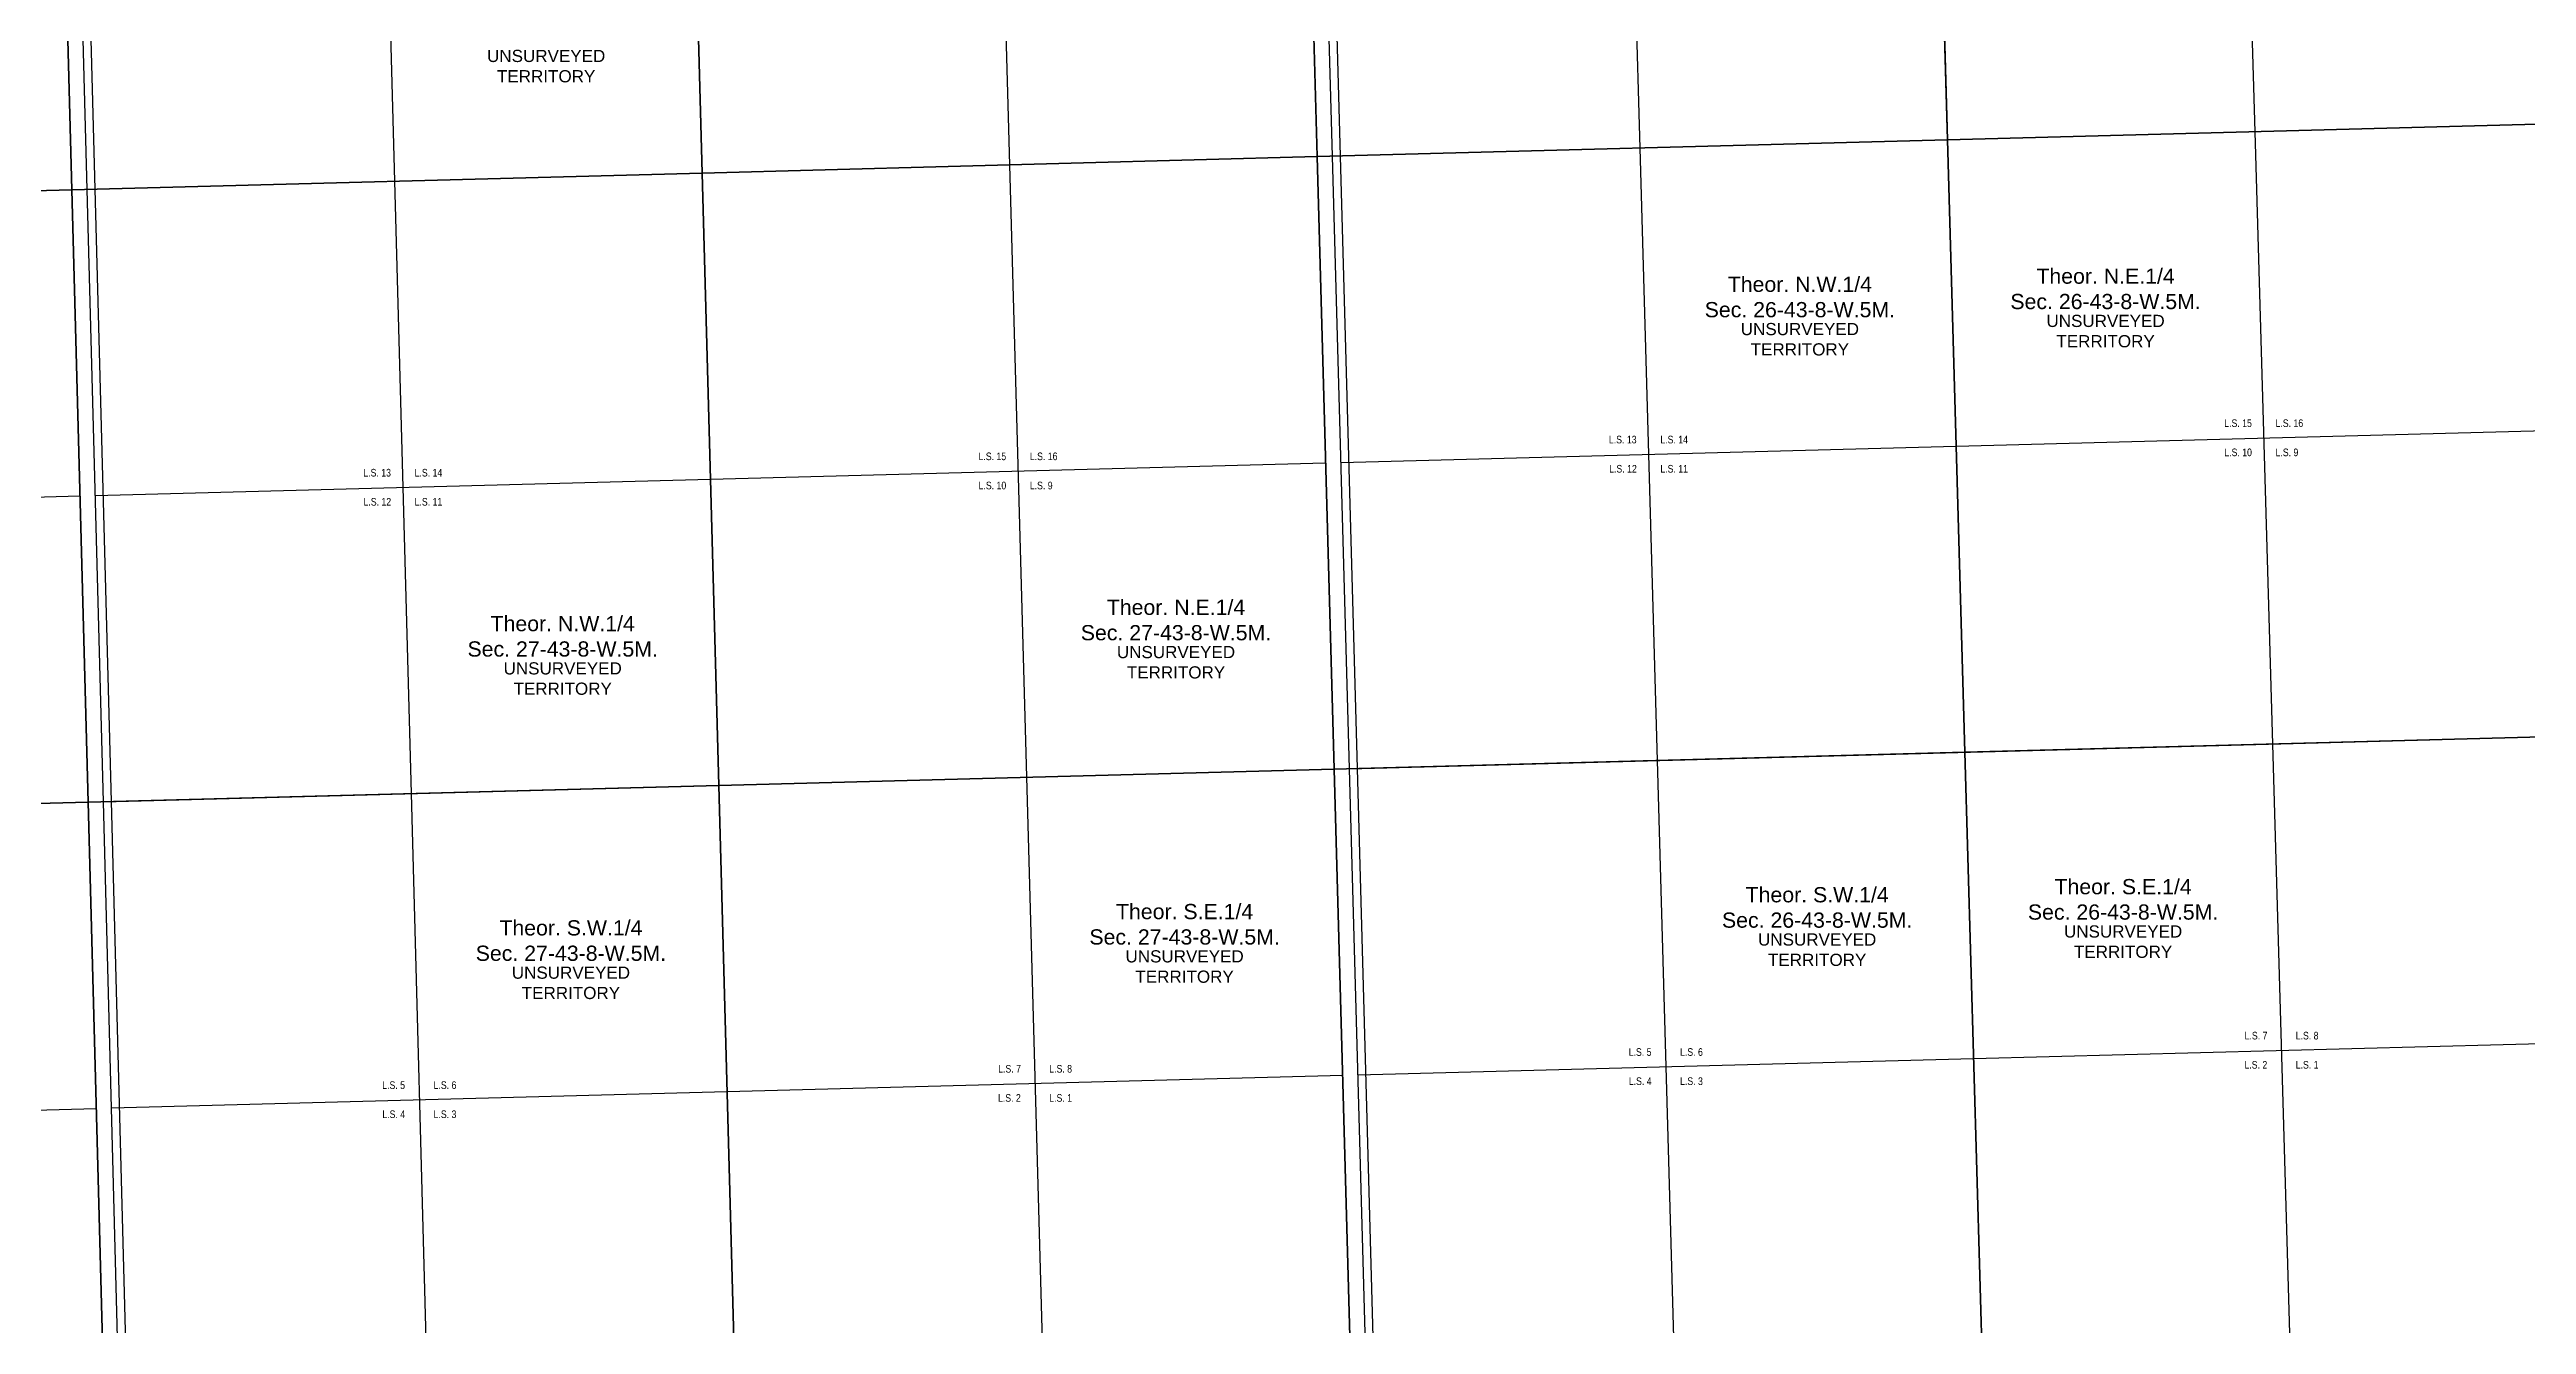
# Model space of a CAD drawing. Header units: millimetres. Extents: x 623951 to 634241, y 5836956 to 5847139.
# Drawn here: x 628959 to 632211, y 5843815 to 5845489 of the extents above; entities that cross this region are included whole.
import ezdxf

# ---------------------------------------------------------------- set-up
doc = ezdxf.new("R2010")
doc.units = ezdxf.units.MM
for name, color, linetype in [('C-SYMBOL', 7, 'Continuous'), ('C-UNS-T', 7, 'Continuous'), ('L-QSEC', 7, 'Continuous'), ('L-QUATER', 30, 'Continuous'), ('L-SECTION-LSD', 7, 'Continuous'), ('L-USEC', 7, 'Continuous'), ('L-USEC-0', 1, 'Continuous'), ('L-USEC2012', 3, 'Continuous'), ('L-USEC3018', 5, 'Continuous')]:
    doc.layers.add(name, color=color, linetype=linetype)
doc.styles.add('100L', font='ARIALN.TTF', dxfattribs={"height": 11})
doc.styles.get("Standard").update_dxf_attribs({"font": 'arial.ttf'})

msp = doc.modelspace()

# ---------------------------------------------------------------- linework, layer by layer
at = {"layer": 'L-QSEC'}
for p, q in [((631405, 5846978.2), (631450.9, 5845370)), ((629772.3, 5846934.8), (629816.1, 5845326.6)), ((631450.9, 5845370), (631496.7, 5843761.9)), ((629816.1, 5845326.6), (629859.9, 5843718.4)), ((630665.9, 5844544.5), (632281.6, 5844587.5)), ((629030.1, 5844501), (630645.8, 5844544)), ((627386.5, 5844457.4), (629010, 5844500.5))]:
    msp.add_line(p, q, dxfattribs=at)
at = {"layer": 'L-QUATER'}
for points in [[(631427.9, 5846174.1), (632234.7, 5846195.6), (632258.2, 5845391.5), (631450.9, 5845370)], [(630601, 5846152.1), (631427.9, 5846174.1), (631450.9, 5845370), (630623.4, 5845348.1)], [(628967.3, 5846108.7), (629794.2, 5846130.7), (629816.1, 5845326.6), (628988.7, 5845304.6)], [(629794.2, 5846130.7), (630601, 5846152.1), (630623.4, 5845348.1), (629816.1, 5845326.6)], [(628155.8, 5846087.2), (628967.3, 5846108.7), (628988.7, 5845304.6), (628177.1, 5845283)], [(631450.9, 5845370), (632258.2, 5845391.5), (632281.6, 5844587.5), (631473.8, 5844566)], [(629816.1, 5845326.6), (630623.4, 5845348.1), (630645.8, 5844544), (629838, 5844522.5)], [(630623.4, 5845348.1), (631450.9, 5845370), (631473.8, 5844566), (630645.8, 5844544)], [(628988.7, 5845304.6), (629816.1, 5845326.6), (629838, 5844522.5), (629010, 5844500.5)], [(628177.1, 5845283), (628988.7, 5845304.6), (629010, 5844500.5), (628198.3, 5844478.9)], [(631473.8, 5844566), (632281.6, 5844587.5), (632305.7, 5843763.3), (631497.3, 5843741.8)], [(629838, 5844522.5), (630645.8, 5844544), (630668.8, 5843719.8), (629860.4, 5843698.3)], [(630645.8, 5844544), (631473.8, 5844566), (631497.3, 5843741.8), (630668.8, 5843719.8)], [(629010, 5844500.5), (629838, 5844522.5), (629860.4, 5843698.3), (629031.9, 5843676.3)], [(628198.3, 5844478.9), (629010, 5844500.5), (629031.9, 5843676.3), (628220, 5843654.7)]]:
    msp.add_lwpolyline(points, close=True, dxfattribs=at)
at = {"layer": 'L-SECTION-LSD'}
for p, q in [((631024.5, 5846163.4), (631047.2, 5845359.3)), ((631831.3, 5846184.8), (631854.5, 5845380.8)), ((630197.6, 5846141.4), (630219.8, 5845337.3)), ((629390.8, 5846120), (629412.4, 5845315.9)), ((631854.5, 5845380.8), (631877.7, 5844576.7)), ((631047.2, 5845359.3), (631069.9, 5844555.2)), ((629412.4, 5845315.9), (629434.1, 5844511.8)), ((630219.8, 5845337.3), (630241.9, 5844533.2)), ((631462.3, 5844968), (632269.9, 5844989.5)), ((630654.7, 5844946.6), (631462.3, 5844968)), ((629019.5, 5844903.1), (629827, 5844924.6)), ((629827, 5844924.6), (630634.6, 5844946)), ((628187.7, 5844881), (628999.4, 5844902.6)), ((631877.7, 5844576.7), (631900.9, 5843772.7)), ((631069.9, 5844555.2), (631092.5, 5843751.2)), ((629434.1, 5844511.8), (629455.7, 5843707.7)), ((630241.9, 5844533.2), (630264.1, 5843729.2)), ((631485.2, 5844163.9), (632293.4, 5844185.4)), ((630677.1, 5844142.5), (631485.2, 5844163.9)), ((629040.8, 5844099), (629848.9, 5844120.5)), ((629848.9, 5844120.5), (630657, 5844141.9)), ((628208.9, 5844076.9), (629020.7, 5844098.4))]:
    msp.add_line(p, q, dxfattribs=at)
at = {"layer": 'L-USEC'}
for points in [[(632258.2, 5845391.5), (631450.9, 5845370)], [(630623.4, 5845348.1), (629816.1, 5845326.6)], [(631450.9, 5845370), (630643.5, 5845348.6)], [(629816.1, 5845326.6), (629008.8, 5845305.1)], [(628988.7, 5845304.6), (628177.1, 5845283)]]:
    msp.add_lwpolyline(points, dxfattribs=at)
at = {"layer": 'L-USEC-0'}
for points in [[(630623.4, 5845348.1), (630601, 5846152.1)], [(628988.7, 5845304.6), (628967.3, 5846108.7)], [(630645.8, 5844544), (630623.4, 5845348.1)], [(629010, 5844500.5), (628988.7, 5845304.6)], [(630668.2, 5843739.9), (630645.8, 5844544)], [(629031.4, 5843696.4), (629010, 5844500.5)]]:
    msp.add_lwpolyline(points, dxfattribs=at)
at = {"layer": 'L-USEC2012'}
for points in [[(630643.5, 5845348.6), (630621.1, 5846152.7)], [(629008.8, 5845305.1), (628987.4, 5846109.3)], [(630665.9, 5844544.5), (630643.5, 5845348.6)], [(629030.1, 5844501), (629008.8, 5845305.1)], [(630688.3, 5843740.4), (630665.9, 5844544.5)], [(629051.5, 5843696.9), (629030.1, 5844501)]]:
    msp.add_lwpolyline(points, dxfattribs=at)
at = {"layer": 'L-USEC3018'}
for points in [[(630631.2, 5846152.9), (630653.6, 5845348.9)], [(628997.5, 5846109.5), (629018.8, 5845305.4)], [(630653.6, 5845348.9), (630676, 5844544.8)], [(629018.8, 5845305.4), (629040.2, 5844501.3)], [(630676, 5844544.8), (630698.1, 5843750.7)], [(629040.2, 5844501.3), (629061.3, 5843707.2)]]:
    msp.add_lwpolyline(points, dxfattribs=at)

# ---------------------------------------------------------------- texts
at = {"layer": 'C-SYMBOL', "color": 3, "char_height": 20, "attachment_point": 5}
for s, insert in [('Theor. N.W.1/4\\PSec. 26-43-8-W.5M.', (631257.2, 5845163.7)), ('Theor. N.E.1/4\\PSec. 26-43-8-W.5M.', (631658.5, 5845174.4)), ('Theor. N.E.1/4\\PSec. 27-43-8-W.5M.', (630438.2, 5844739.6)), ('Theor. N.W.1/4\\PSec. 27-43-8-W.5M.', (629633.1, 5844718.2)), ('Theor. S.W.1/4\\PSec. 26-43-8-W.5M.', (631279.9, 5844362.2)), ('Theor. S.E.1/4\\PSec. 26-43-8-W.5M.', (631681.5, 5844372.8)), ('Theor. S.W.1/4\\PSec. 27-43-8-W.5M.', (629643.9, 5844318.7)), ('Theor. S.E.1/4\\PSec. 27-43-8-W.5M.', (630449.5, 5844340.1))]:
    msp.add_mtext(s, dxfattribs=dict(at, insert=insert))
at = {"layer": 'C-UNS-T', "color": 3, "char_height": 16, "attachment_point": 2}
for insert in [(629611.4, 5845488.3), (631257.2, 5845129.7), (631658.5, 5845140.4), (630438.2, 5844705.6), (629633.1, 5844684.2), (631681.5, 5844338.8), (630449.5, 5844306.1), (631279.9, 5844328.2), (629643.9, 5844284.7)]:
    msp.add_mtext('UNSURVEYED\\PTERRITORY', dxfattribs=dict(at, insert=insert))

# ---------------------------------------------------------------- next in the draw order: texts
at = {"layer": 'L-SECTION-LSD', "char_height": 10, "attachment_point": 1, "style": '100L', "bg_fill": 3, "box_fill_scale": 1.5, "bg_fill_color": 256, "bg_fill_transparency": 0}
for s, width, insert in [('\\pxqr;L.S. 15', 36.859, (631813.7, 5845003.1)), ('\\pxql;L.S. 16', 36.941, (631881.6, 5845003.1)), ('\\pxqr;L.S. 15', 36.859, (630178.4, 5844959.6)), ('\\pxql;L.S. 16', 36.941, (630246.3, 5844959.6)), ('\\pxqr;L.S. 13', 36.834, (631006, 5844981.6)), ('L.S. 14', 36.998, (631074, 5844981.6)), ('\\pxqr;L.S. 10', 36.954, (631813.7, 5844964.8)), ('\\pxql;L.S. 9', 30.527, (631881.6, 5844964.8)), ('\\pxqr;L.S. 13', 36.834, (629370.8, 5844938.1)), ('L.S. 14', 36.998, (629438.7, 5844938.1)), ('\\pxqr;L.S. 10', 36.954, (630178.4, 5844921.3)), ('\\pxql;L.S. 9', 30.527, (630246.3, 5844921.3)), ('\\pxqr;L.S. 12', 37.112, (631006, 5844943.3)), ('\\pxql;L.S. 11', 36.449, (631074, 5844943.3)), ('\\pxqr;L.S. 12', 37.112, (629370.8, 5844899.9)), ('\\pxql;L.S. 11', 36.449, (629438.7, 5844899.9)), ('\\pxqr;L.S. 5', 30.401, (631032, 5844177.5)), ('\\pxql;L.S. 6', 30.483, (631099.9, 5844177.5)), ('\\pxqr;L.S. 7', 30.88, (631840.1, 5844199)), ('L.S. 8', 30.401, (631908.1, 5844199)), ('\\pxqr;L.S. 7', 30.88, (630203.8, 5844155.5)), ('L.S. 8', 30.401, (630271.8, 5844155.5)), ('\\pxqr;L.S. 4', 30.54, (631032, 5844139.2)), ('\\pxql;L.S. 3', 30.376, (631099.9, 5844139.2)), ('\\pxqr;L.S. 2', 30.653, (631840.1, 5844160.7)), ('L.S. 1', 29.991, (631908.1, 5844160.7)), ('\\pxqr;L.S. 5', 30.401, (629395.7, 5844134)), ('\\pxql;L.S. 6', 30.483, (629463.6, 5844134)), ('\\pxqr;L.S. 2', 30.653, (630203.8, 5844117.2)), ('L.S. 1', 29.991, (630271.8, 5844117.2)), ('\\pxqr;L.S. 4', 30.54, (629395.7, 5844095.8)), ('\\pxql;L.S. 3', 30.376, (629463.6, 5844095.8))]:
    msp.add_mtext_dynamic_manual_height_columns(s, width=width, gutter_width=55, heights=[0], dxfattribs=dict(at, insert=insert))

doc.saveas('drawing.dxf')
